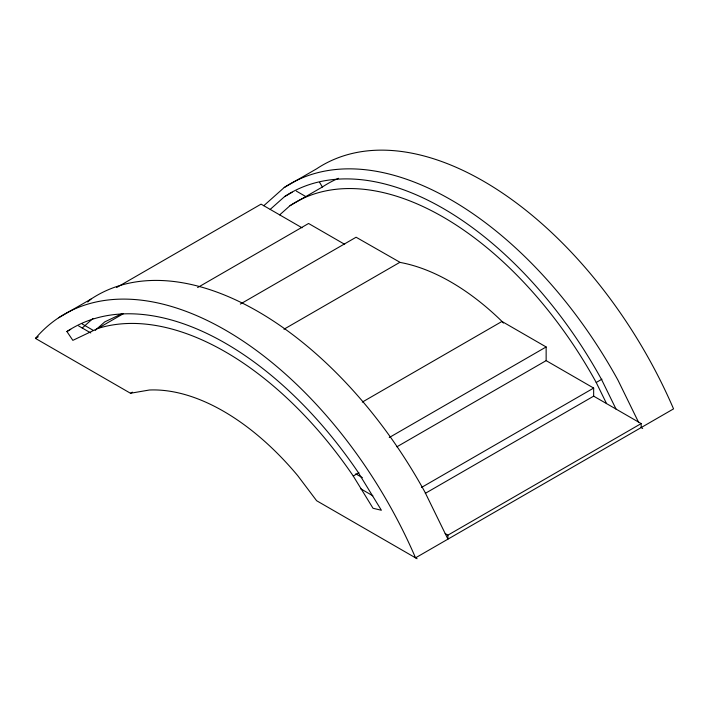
<?xml version="1.0" encoding="UTF-8"?>
<svg xmlns="http://www.w3.org/2000/svg" width="709" height="709" viewBox="0 0 709 709"><rect width="100%" height="100%" fill="white"/><g stroke="black" fill="none" stroke-linecap="round" stroke-linejoin="round"><path stroke-width="1.06" d="M87.703 302.007L90.974 299.101A322.232 186.042 60 0 1 424.788 491.824L447.928 539.141L447.928 535.144L641.166 423.583L641.166 427.58L642.7 428.466M82.244 328.019L92.932 318.509M95.245 330.359L104.772 321.877L122.329 313.511M263.792 205.707L284.212 187.53L316.595 168.831A322.232 186.042 60 0 1 673.55 408.88L415.545 557.841A322.232 186.042 60 0 0 35.45 338.397L38.304 336.748M270.2 209.403L284.522 196.65L292.143 192.245M279.683 214.88L290.008 205.69L322.391 186.99A295.582 170.656 60 0 1 338.548 178.296M58.581 317.792L90.974 299.101M116.622 287.535L261.072 204.139L302.061 227.802M123.455 313.644L97.736 328.489L72.85 340.355L66.912 331.537L70.723 329.331M197.616 287.553L308.583 223.486L344.689 244.33M240.342 304.064L356.095 237.231L400.257 262.454A221.509 127.895 60 0 1 501.423 320.858L503.452 323.065M35.45 338.397L130.474 393.256L132.379 392.157M283.954 329.242L399.708 262.419M362.299 402.092L501.972 321.452L546.143 346.958L546.143 360.633L396.907 446.794M389.259 437.533L546.143 346.958M97.736 328.489A295.582 170.656 60 0 1 353.25 476.014L358.967 472.708M290.008 205.69A295.582 170.656 60 0 1 596.216 382.479L601.932 379.182M421.465 487.482L593.655 388.071L593.655 396.154L425.285 493.358M130.474 393.256L149.386 390.012A221.509 127.895 60 0 1 297.709 475.642L316.631 500.731L417.078 558.727M296.335 191.093L305.907 196.623M546.143 360.633L593.655 388.071M593.655 396.154L641.166 423.583M355.758 473.851L362.405 477.689M82.271 324.031L93.508 330.518M445.208 533.576L447.928 535.144M78.646 325.936L90.779 332.946M360.509 488.669L372.854 495.804M353.25 476.014L373.023 508.264L381.389 510.258L357.823 471.813A306.155 176.763 60 0 0 66.912 331.537M319.653 182.47L322.391 186.99M638.437 422.006L618.026 380.263A322.232 186.042 60 0 0 284.212 187.53M616.024 409.066L601.693 379.767A306.155 176.763 60 0 0 284.522 196.65M596.216 382.479L606.541 403.589"/></g></svg>
